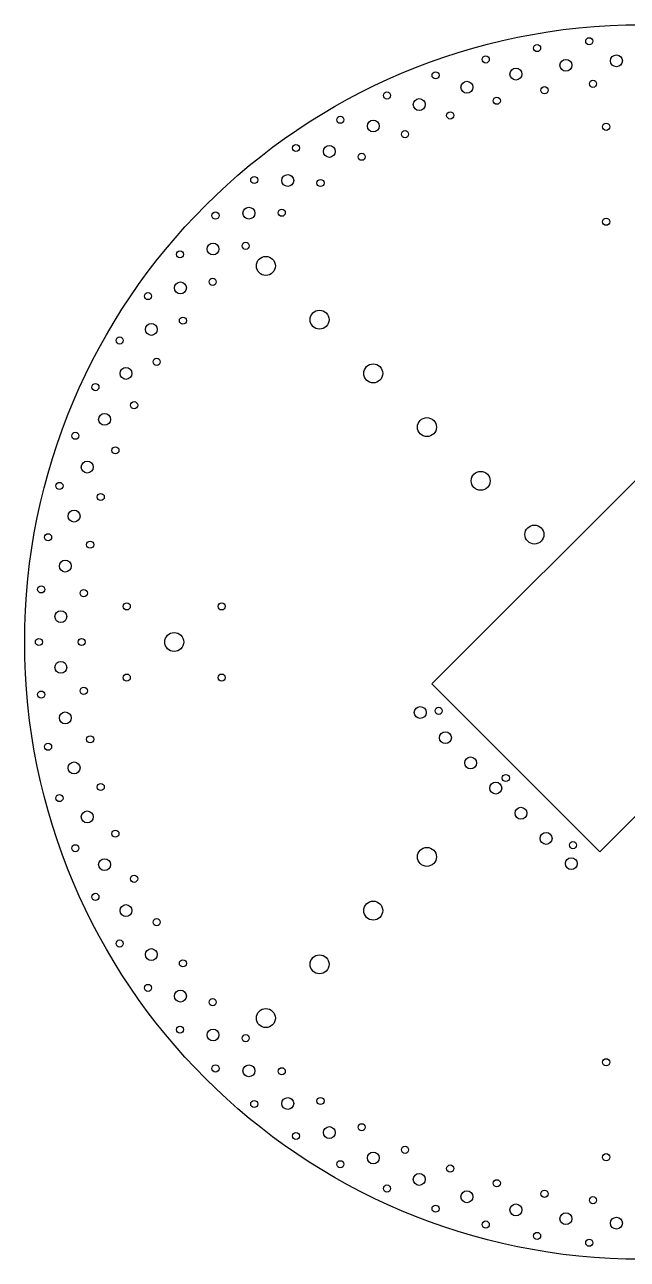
# Model space of a CAD drawing. Header units: millimetres. Extents: x -260 to 260, y -260 to 260.
# Drawn here: x -260 to -6, y -260 to 260 of the extents above; entities that cross this region are included whole.
import ezdxf

# ---------------------------------------------------------------- set-up
doc = ezdxf.new("R2010")
doc.units = ezdxf.units.MM
doc.layers.add('Body', color=7, linetype='CONTINUOUS')

msp = doc.modelspace()

# ---------------------------------------------------------------- linework, layer by layer
at = {"layer": 'Body'}
for p, q in [((-42.61, 250.14), (-42.61, 250.14, 4)), ((-42.61, 250.14), (-42.61, 250.14, 4)), ((-20.64, 253.03), (-20.64, 253.03, 4)), ((-20.64, 253.03), (-20.64, 253.03, 4)), ((-64.24, 245.35), (-64.24, 245.35, 4)), ((-64.24, 245.35), (-64.24, 245.35, 4)), ((-8.19, 244.77), (-8.19, 244.77, 4)), ((-8.19, 244.77), (-8.19, 244.77, 4)), ((-29.48, 242.9), (-29.48, 242.9, 4)), ((-29.48, 242.9), (-29.48, 242.9, 4)), ((-85.37, 238.68), (-85.37, 238.68, 4)), ((-85.37, 238.68), (-85.37, 238.68, 4)), ((-50.53, 239.19), (-50.53, 239.19, 4)), ((-50.53, 239.19), (-50.53, 239.19, 4)), ((-19.07, 235.1), (-19.07, 235.1, 4)), ((-19.07, 235.1), (-19.07, 235.1, 4)), ((-105.85, 230.2), (-105.85, 230.2, 4)), ((-105.85, 230.2), (-105.85, 230.2, 4)), ((-71.17, 233.66), (-71.17, 233.66, 4)), ((-71.17, 233.66), (-71.17, 233.66, 4)), ((-39.48, 232.41), (-39.48, 232.41, 4)), ((-39.48, 232.41), (-39.48, 232.41, 4)), ((-91.26, 226.35), (-91.26, 226.35, 4)), ((-91.26, 226.35), (-91.26, 226.35, 4)), ((-59.58, 227.96), (-59.58, 227.96, 4)), ((-59.58, 227.96), (-59.58, 227.96, 4)), ((-125.5, 219.97), (-125.5, 219.97, 4)), ((-125.5, 219.97), (-125.5, 219.97, 4)), ((-79.22, 221.77), (-79.22, 221.77, 4)), ((-79.22, 221.77), (-79.22, 221.77, 4)), ((-110.63, 217.32), (-110.63, 217.32, 4)), ((-110.63, 217.32), (-110.63, 217.32, 4)), ((-98.24, 213.89), (-98.24, 213.89, 4)), ((-98.24, 213.89), (-98.24, 213.89, 4)), ((-13.5, 217), (-13.5, 217, 4)), ((-13.5, 217), (-13.5, 217, 4)), ((-144.19, 208.06), (-144.19, 208.06, 4)), ((-144.19, 208.06), (-144.19, 208.06, 4)), ((-129.14, 206.63), (-129.14, 206.63, 4)), ((-129.14, 206.63), (-129.14, 206.63, 4)), ((-116.5, 204.38), (-116.5, 204.38, 4)), ((-116.5, 204.38), (-116.5, 204.38, 4)), ((-161.77, 194.58), (-161.77, 194.58, 4)), ((-161.77, 194.58), (-161.77, 194.58, 4)), ((-146.65, 194.37), (-146.65, 194.37, 4)), ((-146.65, 194.37), (-146.65, 194.37, 4)), ((-133.86, 193.32), (-133.86, 193.32, 4)), ((-133.86, 193.32), (-133.86, 193.32, 4)), ((-178.11, 179.61), (-178.11, 179.61, 4)), ((-178.11, 179.61), (-178.11, 179.61, 4)), ((-163.02, 180.63), (-163.02, 180.63, 4)), ((-163.02, 180.63), (-163.02, 180.63, 4)), ((-150.2, 180.79), (-150.2, 180.79, 4)), ((-150.2, 180.79), (-150.2, 180.79, 4)), ((-13.5, 177), (-13.5, 177, 4)), ((-13.5, 177), (-13.5, 177, 4)), ((-165.38, 166.88), (-165.38, 166.88, 4)), ((-165.38, 166.88), (-165.38, 166.88, 4)), ((-193.08, 163.27), (-193.08, 163.27, 4)), ((-193.08, 163.27), (-193.08, 163.27, 4)), ((-178.13, 165.52), (-178.13, 165.52, 4)), ((-178.13, 165.52), (-178.13, 165.52, 4)), ((-154.39, 158.39), (-154.39, 158.39, 4)), ((-154.39, 158.39), (-154.39, 158.39, 4)), ((-179.29, 151.7), (-179.29, 151.7, 4)), ((-179.29, 151.7), (-179.29, 151.7, 4)), ((-206.56, 145.69), (-206.56, 145.69, 4)), ((-206.56, 145.69), (-206.56, 145.69, 4)), ((-191.87, 149.15), (-191.87, 149.15, 4)), ((-191.87, 149.15), (-191.87, 149.15, 4)), ((-191.82, 135.36), (-191.82, 135.36, 4)), ((-191.82, 135.36), (-191.82, 135.36, 4)), ((-131.76, 135.76), (-131.76, 135.76, 4)), ((-131.76, 135.76), (-131.76, 135.76, 4)), ((-204.13, 131.64), (-204.13, 131.64, 4)), ((-204.13, 131.64), (-204.13, 131.64, 4)), ((-218.47, 127), (-218.47, 127, 4)), ((-218.47, 127), (-218.47, 127, 4)), ((-202.88, 118), (-202.88, 118, 4)), ((-202.88, 118), (-202.88, 118, 4)), ((-214.82, 113.13), (-214.82, 113.13, 4)), ((-214.82, 113.13), (-214.82, 113.13, 4)), ((-109.14, 113.14), (-109.14, 113.14, 4)), ((-109.14, 113.14), (-109.14, 113.14, 4)), ((-228.7, 107.35), (-228.7, 107.35, 4)), ((-228.7, 107.35), (-228.7, 107.35, 4)), ((-212.39, 99.74), (-212.39, 99.74, 4)), ((-212.39, 99.74), (-212.39, 99.74, 4)), ((-223.85, 93.76), (-223.85, 93.76, 4)), ((-223.85, 93.76), (-223.85, 93.76, 4)), ((-86.51, 90.51), (-86.51, 90.51, 4)), ((-86.51, 90.51), (-86.51, 90.51, 4)), ((-237.18, 86.87), (-237.18, 86.87, 4)), ((-237.18, 86.87), (-237.18, 86.87, 4)), ((17.68, 88.39), (-88.39, -17.68)), ((17.68, 88.39), (-88.39, -17.68)), ((17.68, 88.39, 4), (-88.39, -17.68, 4)), ((17.68, 88.39, 4), (-88.39, -17.68, 4)), ((-220.27, 80.72), (-220.27, 80.72, 4)), ((-220.27, 80.72), (-220.27, 80.72, 4)), ((-231.16, 73.67), (-231.16, 73.67, 4)), ((-231.16, 73.67), (-231.16, 73.67, 4)), ((-63.88, 67.88), (-63.88, 67.88, 4)), ((-63.88, 67.88), (-63.88, 67.88, 4)), ((-243.85, 65.74), (-243.85, 65.74, 4)), ((-243.85, 65.74), (-243.85, 65.74, 4)), ((-226.46, 61.08), (-226.46, 61.08, 4)), ((-226.46, 61.08), (-226.46, 61.08, 4)), ((-236.69, 53.03), (-236.69, 53.03, 4)), ((-236.69, 53.03), (-236.69, 53.03, 4)), ((-248.64, 44.11), (-248.64, 44.11, 4)), ((-248.64, 44.11), (-248.64, 44.11, 4)), ((-41.25, 45.25), (-41.25, 45.25, 4)), ((-41.25, 45.25), (-41.25, 45.25, 4)), ((-230.91, 40.98), (-230.91, 40.98, 4)), ((-230.91, 40.98), (-230.91, 40.98, 4)), ((-240.4, 31.98), (-240.4, 31.98, 4)), ((-240.4, 31.98), (-240.4, 31.98, 4)), ((-251.53, 22.14), (-251.53, 22.14, 4)), ((-251.53, 22.14), (-251.53, 22.14, 4)), ((-233.6, 20.57), (-233.6, 20.57, 4)), ((-233.6, 20.57), (-233.6, 20.57, 4)), ((-17.68, -88.39), (88.39, 17.68)), ((-17.68, -88.39), (88.39, 17.68)), ((-17.68, -88.39, 4), (88.39, 17.68, 4)), ((-17.68, -88.39, 4), (88.39, 17.68, 4)), ((-242.27, 10.69), (-242.27, 10.69, 4)), ((-242.27, 10.69), (-242.27, 10.69, 4)), ((-215.5, 15), (-215.5, 15, 4)), ((-215.5, 15), (-215.5, 15, 4)), ((-175.5, 15), (-175.5, 15, 4)), ((-175.5, 15), (-175.5, 15, 4)), ((-252.5, 0), (-252.5, 0, 4)), ((-252.5, 0), (-252.5, 0, 4)), ((-234.5, 0), (-234.5, 0, 4)), ((-234.5, 0), (-234.5, 0, 4)), ((-193, 0), (-193, 0, 4)), ((-193, 0), (-193, 0, 4)), ((-242.27, -10.69), (-242.27, -10.69, 4)), ((-242.27, -10.69), (-242.27, -10.69, 4)), ((-215.5, -15), (-215.5, -15, 4)), ((-215.5, -15), (-215.5, -15, 4)), ((-175.5, -15), (-175.5, -15, 4)), ((-175.5, -15), (-175.5, -15, 4)), ((-233.6, -20.57), (-233.6, -20.57, 4)), ((-233.6, -20.57), (-233.6, -20.57, 4)), ((-88.39, -17.68), (-17.68, -88.39)), ((-88.39, -17.68), (-88.39, -17.68, 4)), ((-88.39, -17.68), (-17.68, -88.39)), ((-88.39, -17.68, 4), (-17.68, -88.39, 4)), ((-88.39, -17.68), (-88.39, -17.68, 4)), ((-88.39, -17.68, 4), (-17.68, -88.39, 4)), ((-251.53, -22.14), (-251.53, -22.14, 4)), ((-251.53, -22.14), (-251.53, -22.14, 4)), ((-90.84, -29.7), (-90.84, -29.7, 4)), ((-90.84, -29.7), (-90.84, -29.7, 4)), ((-84.06, -28.99), (-84.06, -28.99, 4)), ((-84.06, -28.99), (-84.06, -28.99, 4)), ((-240.4, -31.98), (-240.4, -31.98, 4)), ((-240.4, -31.98), (-240.4, -31.98, 4)), ((-230.91, -40.98), (-230.91, -40.98, 4)), ((-230.91, -40.98), (-230.91, -40.98, 4)), ((-80.23, -40.31), (-80.23, -40.31, 4)), ((-80.23, -40.31), (-80.23, -40.31, 4)), ((-248.64, -44.11), (-248.64, -44.11, 4)), ((-248.64, -44.11), (-248.64, -44.11, 4)), ((-69.62, -50.91), (-69.62, -50.91, 4)), ((-69.62, -50.91), (-69.62, -50.91, 4)), ((-236.69, -53.03), (-236.69, -53.03, 4)), ((-236.69, -53.03), (-236.69, -53.03, 4)), ((-226.46, -61.08), (-226.46, -61.08, 4)), ((-226.46, -61.08), (-226.46, -61.08, 4)), ((-59.02, -61.52), (-59.02, -61.52, 4)), ((-59.02, -61.52), (-59.02, -61.52, 4)), ((-55.78, -57.28), (-55.78, -57.28, 4)), ((-55.78, -57.28), (-55.78, -57.28, 4)), ((-243.85, -65.74), (-243.85, -65.74, 4)), ((-243.85, -65.74), (-243.85, -65.74, 4)), ((-48.41, -72.12), (-48.41, -72.12, 4)), ((-48.41, -72.12), (-48.41, -72.12, 4)), ((-231.16, -73.67), (-231.16, -73.67, 4)), ((-231.16, -73.67), (-231.16, -73.67, 4)), ((-220.27, -80.72), (-220.27, -80.72, 4)), ((-220.27, -80.72), (-220.27, -80.72, 4)), ((-37.81, -82.73), (-37.81, -82.73, 4)), ((-37.81, -82.73), (-37.81, -82.73, 4)), ((-237.18, -86.87), (-237.18, -86.87, 4)), ((-237.18, -86.87), (-237.18, -86.87, 4)), ((-27.49, -85.56), (-27.49, -85.56, 4)), ((-27.49, -85.56), (-27.49, -85.56, 4)), ((-17.68, -88.39), (-17.68, -88.39, 4)), ((-17.68, -88.39), (-17.68, -88.39, 4)), ((-86.51, -90.51), (-86.51, -90.51, 4)), ((-86.51, -90.51), (-86.51, -90.51, 4)), ((-27.2, -93.34), (-27.2, -93.34, 4)), ((-27.2, -93.34), (-27.2, -93.34, 4)), ((-223.85, -93.76), (-223.85, -93.76, 4)), ((-223.85, -93.76), (-223.85, -93.76, 4)), ((-212.39, -99.74), (-212.39, -99.74, 4)), ((-212.39, -99.74), (-212.39, -99.74, 4)), ((-228.7, -107.35), (-228.7, -107.35, 4)), ((-228.7, -107.35), (-228.7, -107.35, 4)), ((-214.82, -113.13), (-214.82, -113.13, 4)), ((-214.82, -113.13), (-214.82, -113.13, 4)), ((-109.14, -113.14), (-109.14, -113.14, 4)), ((-109.14, -113.14), (-109.14, -113.14, 4)), ((-202.88, -118), (-202.88, -118, 4)), ((-202.88, -118), (-202.88, -118, 4)), ((-218.47, -127), (-218.47, -127, 4)), ((-218.47, -127), (-218.47, -127, 4)), ((-204.13, -131.64), (-204.13, -131.64, 4)), ((-204.13, -131.64), (-204.13, -131.64, 4)), ((-191.82, -135.36), (-191.82, -135.36, 4)), ((-191.82, -135.36), (-191.82, -135.36, 4)), ((-131.76, -135.76), (-131.76, -135.76, 4)), ((-131.76, -135.76), (-131.76, -135.76, 4)), ((-206.56, -145.69), (-206.56, -145.69, 4)), ((-206.56, -145.69), (-206.56, -145.69, 4)), ((-191.87, -149.15), (-191.87, -149.15, 4)), ((-191.87, -149.15), (-191.87, -149.15, 4)), ((-179.29, -151.7), (-179.29, -151.7, 4)), ((-179.29, -151.7), (-179.29, -151.7, 4)), ((-154.39, -158.39), (-154.39, -158.39, 4)), ((-154.39, -158.39), (-154.39, -158.39, 4)), ((-193.08, -163.27), (-193.08, -163.27, 4)), ((-193.08, -163.27), (-193.08, -163.27, 4)), ((-178.13, -165.52), (-178.13, -165.52, 4)), ((-178.13, -165.52), (-178.13, -165.52, 4)), ((-165.38, -166.88), (-165.38, -166.88, 4)), ((-165.38, -166.88), (-165.38, -166.88, 4)), ((-178.11, -179.61), (-178.11, -179.61, 4)), ((-178.11, -179.61), (-178.11, -179.61, 4)), ((-163.02, -180.63), (-163.02, -180.63, 4)), ((-163.02, -180.63), (-163.02, -180.63, 4)), ((-150.2, -180.79), (-150.2, -180.79, 4)), ((-150.2, -180.79), (-150.2, -180.79, 4)), ((-13.5, -177), (-13.5, -177, 4)), ((-13.5, -177), (-13.5, -177, 4)), ((-161.77, -194.58), (-161.77, -194.58, 4)), ((-161.77, -194.58), (-161.77, -194.58, 4)), ((-146.65, -194.37), (-146.65, -194.37, 4)), ((-146.65, -194.37), (-146.65, -194.37, 4)), ((-133.86, -193.32), (-133.86, -193.32, 4)), ((-133.86, -193.32), (-133.86, -193.32, 4)), ((-129.14, -206.63), (-129.14, -206.63, 4)), ((-129.14, -206.63), (-129.14, -206.63, 4)), ((-116.5, -204.38), (-116.5, -204.38, 4)), ((-116.5, -204.38), (-116.5, -204.38, 4)), ((-144.19, -208.06), (-144.19, -208.06, 4)), ((-144.19, -208.06), (-144.19, -208.06, 4)), ((-110.63, -217.32), (-110.63, -217.32, 4)), ((-110.63, -217.32), (-110.63, -217.32, 4)), ((-98.24, -213.89), (-98.24, -213.89, 4)), ((-98.24, -213.89), (-98.24, -213.89, 4)), ((-13.5, -217), (-13.5, -217, 4)), ((-13.5, -217), (-13.5, -217, 4)), ((-125.5, -219.97), (-125.5, -219.97, 4)), ((-125.5, -219.97), (-125.5, -219.97, 4)), ((-79.22, -221.77), (-79.22, -221.77, 4)), ((-79.22, -221.77), (-79.22, -221.77, 4)), ((-91.26, -226.35), (-91.26, -226.35, 4)), ((-91.26, -226.35), (-91.26, -226.35, 4)), ((-59.58, -227.96), (-59.58, -227.96, 4)), ((-59.58, -227.96), (-59.58, -227.96, 4)), ((-105.85, -230.2), (-105.85, -230.2, 4)), ((-105.85, -230.2), (-105.85, -230.2, 4)), ((-71.17, -233.66), (-71.17, -233.66, 4)), ((-71.17, -233.66), (-71.17, -233.66, 4)), ((-39.48, -232.41), (-39.48, -232.41, 4)), ((-39.48, -232.41), (-39.48, -232.41, 4)), ((-85.37, -238.68), (-85.37, -238.68, 4)), ((-85.37, -238.68), (-85.37, -238.68, 4)), ((-50.53, -239.19), (-50.53, -239.19, 4)), ((-50.53, -239.19), (-50.53, -239.19, 4)), ((-19.07, -235.1), (-19.07, -235.1, 4)), ((-19.07, -235.1), (-19.07, -235.1, 4)), ((-29.48, -242.9), (-29.48, -242.9, 4)), ((-29.48, -242.9), (-29.48, -242.9, 4)), ((-64.24, -245.35), (-64.24, -245.35, 4)), ((-64.24, -245.35), (-64.24, -245.35, 4)), ((-8.19, -244.77), (-8.19, -244.77, 4)), ((-8.19, -244.77), (-8.19, -244.77, 4)), ((-42.61, -250.14), (-42.61, -250.14, 4)), ((-42.61, -250.14), (-42.61, -250.14, 4)), ((-20.64, -253.03), (-20.64, -253.03, 4)), ((-20.64, -253.03), (-20.64, -253.03, 4))]:
    msp.add_line(p, q, dxfattribs=at)
for centre, radius in [((0, 0), 260), ((0, 0, 4), 260), ((0, 0), 260), ((0, 0, 4), 260), ((-44.11, 250.14), 1.5), ((-44.11, 250.14), 1.5), ((-44.11, 250.14, 4), 1.5), ((-44.11, 250.14, 4), 1.5), ((-22.14, 253.03), 1.5), ((-22.14, 253.03), 1.5), ((-22.14, 253.03, 4), 1.5), ((-22.14, 253.03, 4), 1.5), ((-65.74, 245.35), 1.5), ((-65.74, 245.35), 1.5), ((-65.74, 245.35, 4), 1.5), ((-65.74, 245.35, 4), 1.5), ((-31.98, 242.9), 2.5), ((-31.98, 242.9), 2.5), ((-31.98, 242.9, 4), 2.5), ((-31.98, 242.9, 4), 2.5), ((-10.69, 244.77), 2.5), ((-10.69, 244.77), 2.5), ((-10.69, 244.77, 4), 2.5), ((-10.69, 244.77, 4), 2.5), ((-86.87, 238.68), 1.5), ((-86.87, 238.68), 1.5), ((-86.87, 238.68, 4), 1.5), ((-86.87, 238.68, 4), 1.5), ((-53.03, 239.19), 2.5), ((-53.03, 239.19), 2.5), ((-53.03, 239.19, 4), 2.5), ((-53.03, 239.19, 4), 2.5), ((-73.67, 233.66), 2.5), ((-73.67, 233.66), 2.5), ((-73.67, 233.66, 4), 2.5), ((-73.67, 233.66, 4), 2.5), ((-20.57, 235.1), 1.5), ((-20.57, 235.1), 1.5), ((-20.57, 235.1, 4), 1.5), ((-20.57, 235.1, 4), 1.5), ((-107.35, 230.2), 1.5), ((-107.35, 230.2), 1.5), ((-107.35, 230.2, 4), 1.5), ((-107.35, 230.2, 4), 1.5), ((-93.76, 226.35), 2.5), ((-93.76, 226.35), 2.5), ((-93.76, 226.35, 4), 2.5), ((-93.76, 226.35, 4), 2.5), ((-61.08, 227.96), 1.5), ((-61.08, 227.96), 1.5), ((-61.08, 227.96, 4), 1.5), ((-61.08, 227.96, 4), 1.5), ((-40.98, 232.41), 1.5), ((-40.98, 232.41), 1.5), ((-40.98, 232.41, 4), 1.5), ((-40.98, 232.41, 4), 1.5), ((-127, 219.97), 1.5), ((-127, 219.97), 1.5), ((-127, 219.97, 4), 1.5), ((-127, 219.97, 4), 1.5), ((-113.13, 217.32), 2.5), ((-113.13, 217.32), 2.5), ((-113.13, 217.32, 4), 2.5), ((-113.13, 217.32, 4), 2.5), ((-80.72, 221.77), 1.5), ((-80.72, 221.77), 1.5), ((-80.72, 221.77, 4), 1.5), ((-80.72, 221.77, 4), 1.5), ((-15, 217), 1.5), ((-15, 217), 1.5), ((-15, 217, 4), 1.5), ((-15, 217, 4), 1.5), ((-99.74, 213.89), 1.5), ((-99.74, 213.89), 1.5), ((-99.74, 213.89, 4), 1.5), ((-99.74, 213.89, 4), 1.5), ((-145.69, 208.06), 1.5), ((-145.69, 208.06), 1.5), ((-145.69, 208.06, 4), 1.5), ((-145.69, 208.06, 4), 1.5), ((-131.64, 206.63), 2.5), ((-131.64, 206.63), 2.5), ((-131.64, 206.63, 4), 2.5), ((-131.64, 206.63, 4), 2.5), ((-118, 204.38), 1.5), ((-118, 204.38), 1.5), ((-118, 204.38, 4), 1.5), ((-118, 204.38, 4), 1.5), ((-163.27, 194.58), 1.5), ((-163.27, 194.58), 1.5), ((-163.27, 194.58, 4), 1.5), ((-163.27, 194.58, 4), 1.5), ((-149.15, 194.37), 2.5), ((-149.15, 194.37), 2.5), ((-149.15, 194.37, 4), 2.5), ((-149.15, 194.37, 4), 2.5), ((-135.36, 193.32), 1.5), ((-135.36, 193.32), 1.5), ((-135.36, 193.32, 4), 1.5), ((-135.36, 193.32, 4), 1.5), ((-165.52, 180.63), 2.5), ((-165.52, 180.63), 2.5), ((-165.52, 180.63, 4), 2.5), ((-165.52, 180.63, 4), 2.5), ((-151.7, 180.79), 1.5), ((-151.7, 180.79), 1.5), ((-151.7, 180.79, 4), 1.5), ((-151.7, 180.79, 4), 1.5), ((-179.61, 179.61), 1.5), ((-179.61, 179.61), 1.5), ((-179.61, 179.61, 4), 1.5), ((-179.61, 179.61, 4), 1.5), ((-15, 177), 1.5), ((-15, 177), 1.5), ((-15, 177, 4), 1.5), ((-15, 177, 4), 1.5), ((-180.63, 165.52), 2.5), ((-180.63, 165.52), 2.5), ((-180.63, 165.52, 4), 2.5), ((-180.63, 165.52, 4), 2.5), ((-166.88, 166.88), 1.5), ((-166.88, 166.88), 1.5), ((-166.88, 166.88, 4), 1.5), ((-166.88, 166.88, 4), 1.5), ((-194.58, 163.27), 1.5), ((-194.58, 163.27), 1.5), ((-194.58, 163.27, 4), 1.5), ((-194.58, 163.27, 4), 1.5), ((-158.39, 158.39), 4), ((-158.39, 158.39), 4), ((-158.39, 158.39, 4), 4), ((-158.39, 158.39, 4), 4), ((-194.37, 149.15), 2.5), ((-194.37, 149.15), 2.5), ((-194.37, 149.15, 4), 2.5), ((-194.37, 149.15, 4), 2.5), ((-180.79, 151.7), 1.5), ((-180.79, 151.7), 1.5), ((-180.79, 151.7, 4), 1.5), ((-180.79, 151.7, 4), 1.5), ((-208.06, 145.69), 1.5), ((-208.06, 145.69), 1.5), ((-208.06, 145.69, 4), 1.5), ((-208.06, 145.69, 4), 1.5), ((-193.32, 135.36), 1.5), ((-193.32, 135.36), 1.5), ((-193.32, 135.36, 4), 1.5), ((-193.32, 135.36, 4), 1.5), ((-135.76, 135.76), 4), ((-135.76, 135.76), 4), ((-135.76, 135.76, 4), 4), ((-135.76, 135.76, 4), 4), ((-206.63, 131.64), 2.5), ((-206.63, 131.64), 2.5), ((-206.63, 131.64, 4), 2.5), ((-206.63, 131.64, 4), 2.5), ((-219.97, 127), 1.5), ((-219.97, 127), 1.5), ((-219.97, 127, 4), 1.5), ((-219.97, 127, 4), 1.5), ((-217.32, 113.13), 2.5), ((-217.32, 113.13), 2.5), ((-217.32, 113.13, 4), 2.5), ((-217.32, 113.13, 4), 2.5), ((-204.38, 118), 1.5), ((-204.38, 118), 1.5), ((-204.38, 118, 4), 1.5), ((-204.38, 118, 4), 1.5), ((-113.14, 113.14), 4), ((-113.14, 113.14), 4), ((-113.14, 113.14, 4), 4), ((-113.14, 113.14, 4), 4), ((-230.2, 107.35), 1.5), ((-230.2, 107.35), 1.5), ((-230.2, 107.35, 4), 1.5), ((-230.2, 107.35, 4), 1.5), ((-213.89, 99.74), 1.5), ((-213.89, 99.74), 1.5), ((-213.89, 99.74, 4), 1.5), ((-213.89, 99.74, 4), 1.5), ((-226.35, 93.76), 2.5), ((-226.35, 93.76), 2.5), ((-226.35, 93.76, 4), 2.5), ((-226.35, 93.76, 4), 2.5), ((-90.51, 90.51), 4), ((-90.51, 90.51), 4), ((-90.51, 90.51, 4), 4), ((-90.51, 90.51, 4), 4), ((-238.68, 86.87), 1.5), ((-238.68, 86.87), 1.5), ((-238.68, 86.87, 4), 1.5), ((-238.68, 86.87, 4), 1.5), ((-221.77, 80.72), 1.5), ((-221.77, 80.72), 1.5), ((-221.77, 80.72, 4), 1.5), ((-221.77, 80.72, 4), 1.5), ((-233.66, 73.67), 2.5), ((-233.66, 73.67), 2.5), ((-233.66, 73.67, 4), 2.5), ((-233.66, 73.67, 4), 2.5), ((-67.88, 67.88), 4), ((-67.88, 67.88), 4), ((-67.88, 67.88, 4), 4), ((-67.88, 67.88, 4), 4), ((-245.35, 65.74), 1.5), ((-245.35, 65.74), 1.5), ((-245.35, 65.74, 4), 1.5), ((-245.35, 65.74, 4), 1.5), ((-227.96, 61.08), 1.5), ((-227.96, 61.08), 1.5), ((-227.96, 61.08, 4), 1.5), ((-227.96, 61.08, 4), 1.5), ((-239.19, 53.03), 2.5), ((-239.19, 53.03), 2.5), ((-239.19, 53.03, 4), 2.5), ((-239.19, 53.03, 4), 2.5), ((-45.25, 45.25), 4), ((-45.25, 45.25), 4), ((-45.25, 45.25, 4), 4), ((-45.25, 45.25, 4), 4), ((-250.14, 44.11), 1.5), ((-250.14, 44.11), 1.5), ((-250.14, 44.11, 4), 1.5), ((-250.14, 44.11, 4), 1.5), ((-232.41, 40.98), 1.5), ((-232.41, 40.98), 1.5), ((-232.41, 40.98, 4), 1.5), ((-232.41, 40.98, 4), 1.5), ((-242.9, 31.98), 2.5), ((-242.9, 31.98), 2.5), ((-242.9, 31.98, 4), 2.5), ((-242.9, 31.98, 4), 2.5), ((-253.03, 22.14), 1.5), ((-253.03, 22.14), 1.5), ((-253.03, 22.14, 4), 1.5), ((-253.03, 22.14, 4), 1.5), ((-235.1, 20.57), 1.5), ((-235.1, 20.57), 1.5), ((-235.1, 20.57, 4), 1.5), ((-235.1, 20.57, 4), 1.5), ((-217, 15), 1.5), ((-217, 15), 1.5), ((-217, 15, 4), 1.5), ((-217, 15, 4), 1.5), ((-177, 15), 1.5), ((-177, 15), 1.5), ((-177, 15, 4), 1.5), ((-177, 15, 4), 1.5), ((-244.77, 10.69), 2.5), ((-244.77, 10.69), 2.5), ((-244.77, 10.69, 4), 2.5), ((-244.77, 10.69, 4), 2.5), ((-254, 0), 1.5), ((-254, 0), 1.5), ((-254, 0, 4), 1.5), ((-254, 0, 4), 1.5), ((-236, 0), 1.5), ((-236, 0), 1.5), ((-236, 0, 4), 1.5), ((-236, 0, 4), 1.5), ((-197, 0), 4), ((-197, 0), 4), ((-197, 0, 4), 4), ((-197, 0, 4), 4), ((-244.77, -10.69), 2.5), ((-244.77, -10.69), 2.5), ((-244.77, -10.69, 4), 2.5), ((-244.77, -10.69, 4), 2.5), ((-217, -15), 1.5), ((-217, -15), 1.5), ((-217, -15, 4), 1.5), ((-217, -15, 4), 1.5), ((-177, -15), 1.5), ((-177, -15), 1.5), ((-177, -15, 4), 1.5), ((-177, -15, 4), 1.5), ((-253.03, -22.14), 1.5), ((-253.03, -22.14), 1.5), ((-253.03, -22.14, 4), 1.5), ((-253.03, -22.14, 4), 1.5), ((-235.1, -20.57), 1.5), ((-235.1, -20.57), 1.5), ((-235.1, -20.57, 4), 1.5), ((-235.1, -20.57, 4), 1.5), ((-242.9, -31.98), 2.5), ((-242.9, -31.98), 2.5), ((-242.9, -31.98, 4), 2.5), ((-242.9, -31.98, 4), 2.5), ((-93.34, -29.7), 2.5), ((-93.34, -29.7), 2.5), ((-93.34, -29.7, 4), 2.5), ((-93.34, -29.7, 4), 2.5), ((-85.56, -28.99), 1.5), ((-85.56, -28.99), 1.5), ((-85.56, -28.99, 4), 1.5), ((-85.56, -28.99, 4), 1.5), ((-232.41, -40.98), 1.5), ((-232.41, -40.98), 1.5), ((-232.41, -40.98, 4), 1.5), ((-232.41, -40.98, 4), 1.5), ((-82.73, -40.31), 2.5), ((-82.73, -40.31), 2.5), ((-82.73, -40.31, 4), 2.5), ((-82.73, -40.31, 4), 2.5), ((-250.14, -44.11), 1.5), ((-250.14, -44.11), 1.5), ((-250.14, -44.11, 4), 1.5), ((-250.14, -44.11, 4), 1.5), ((-239.19, -53.03), 2.5), ((-239.19, -53.03), 2.5), ((-239.19, -53.03, 4), 2.5), ((-239.19, -53.03, 4), 2.5), ((-72.12, -50.91), 2.5), ((-72.12, -50.91), 2.5), ((-72.12, -50.91, 4), 2.5), ((-72.12, -50.91, 4), 2.5), ((-57.28, -57.28), 1.5), ((-57.28, -57.28), 1.5), ((-57.28, -57.28, 4), 1.5), ((-57.28, -57.28, 4), 1.5), ((-227.96, -61.08), 1.5), ((-227.96, -61.08), 1.5), ((-227.96, -61.08, 4), 1.5), ((-227.96, -61.08, 4), 1.5), ((-61.52, -61.52), 2.5), ((-61.52, -61.52), 2.5), ((-61.52, -61.52, 4), 2.5), ((-61.52, -61.52, 4), 2.5), ((-245.35, -65.74), 1.5), ((-245.35, -65.74), 1.5), ((-245.35, -65.74, 4), 1.5), ((-245.35, -65.74, 4), 1.5), ((-233.66, -73.67), 2.5), ((-233.66, -73.67), 2.5), ((-233.66, -73.67, 4), 2.5), ((-233.66, -73.67, 4), 2.5), ((-50.91, -72.12), 2.5), ((-50.91, -72.12), 2.5), ((-50.91, -72.12, 4), 2.5), ((-50.91, -72.12, 4), 2.5), ((-221.77, -80.72), 1.5), ((-221.77, -80.72), 1.5), ((-221.77, -80.72, 4), 1.5), ((-221.77, -80.72, 4), 1.5), ((-40.31, -82.73), 2.5), ((-40.31, -82.73), 2.5), ((-40.31, -82.73, 4), 2.5), ((-40.31, -82.73, 4), 2.5), ((-238.68, -86.87), 1.5), ((-238.68, -86.87), 1.5), ((-238.68, -86.87, 4), 1.5), ((-238.68, -86.87, 4), 1.5), ((-90.51, -90.51), 4), ((-90.51, -90.51), 4), ((-90.51, -90.51, 4), 4), ((-90.51, -90.51, 4), 4), ((-28.99, -85.56), 1.5), ((-28.99, -85.56), 1.5), ((-28.99, -85.56, 4), 1.5), ((-28.99, -85.56, 4), 1.5), ((-226.35, -93.76), 2.5), ((-226.35, -93.76), 2.5), ((-226.35, -93.76, 4), 2.5), ((-226.35, -93.76, 4), 2.5), ((-29.7, -93.34), 2.5), ((-29.7, -93.34), 2.5), ((-29.7, -93.34, 4), 2.5), ((-29.7, -93.34, 4), 2.5), ((-213.89, -99.74), 1.5), ((-213.89, -99.74), 1.5), ((-213.89, -99.74, 4), 1.5), ((-213.89, -99.74, 4), 1.5), ((-230.2, -107.35), 1.5), ((-230.2, -107.35), 1.5), ((-230.2, -107.35, 4), 1.5), ((-230.2, -107.35, 4), 1.5), ((-113.14, -113.14), 4), ((-113.14, -113.14), 4), ((-113.14, -113.14, 4), 4), ((-113.14, -113.14, 4), 4), ((-217.32, -113.13), 2.5), ((-217.32, -113.13), 2.5), ((-217.32, -113.13, 4), 2.5), ((-217.32, -113.13, 4), 2.5), ((-204.38, -118), 1.5), ((-204.38, -118), 1.5), ((-204.38, -118, 4), 1.5), ((-204.38, -118, 4), 1.5), ((-219.97, -127), 1.5), ((-219.97, -127), 1.5), ((-219.97, -127, 4), 1.5), ((-219.97, -127, 4), 1.5), ((-206.63, -131.64), 2.5), ((-206.63, -131.64), 2.5), ((-206.63, -131.64, 4), 2.5), ((-206.63, -131.64, 4), 2.5), ((-193.32, -135.36), 1.5), ((-193.32, -135.36), 1.5), ((-193.32, -135.36, 4), 1.5), ((-193.32, -135.36, 4), 1.5), ((-135.76, -135.76), 4), ((-135.76, -135.76), 4), ((-135.76, -135.76, 4), 4), ((-135.76, -135.76, 4), 4), ((-208.06, -145.69), 1.5), ((-208.06, -145.69), 1.5), ((-208.06, -145.69, 4), 1.5), ((-208.06, -145.69, 4), 1.5), ((-194.37, -149.15), 2.5), ((-194.37, -149.15), 2.5), ((-194.37, -149.15, 4), 2.5), ((-194.37, -149.15, 4), 2.5), ((-180.79, -151.7), 1.5), ((-180.79, -151.7), 1.5), ((-180.79, -151.7, 4), 1.5), ((-180.79, -151.7, 4), 1.5), ((-158.39, -158.39), 4), ((-158.39, -158.39), 4), ((-158.39, -158.39, 4), 4), ((-158.39, -158.39, 4), 4), ((-194.58, -163.27), 1.5), ((-194.58, -163.27), 1.5), ((-194.58, -163.27, 4), 1.5), ((-194.58, -163.27, 4), 1.5), ((-180.63, -165.52), 2.5), ((-180.63, -165.52), 2.5), ((-180.63, -165.52, 4), 2.5), ((-180.63, -165.52, 4), 2.5), ((-166.88, -166.88), 1.5), ((-166.88, -166.88), 1.5), ((-166.88, -166.88, 4), 1.5), ((-166.88, -166.88, 4), 1.5), ((-15, -177), 1.5), ((-15, -177), 1.5), ((-15, -177, 4), 1.5), ((-15, -177, 4), 1.5), ((-179.61, -179.61), 1.5), ((-179.61, -179.61), 1.5), ((-179.61, -179.61, 4), 1.5), ((-179.61, -179.61, 4), 1.5), ((-165.52, -180.63), 2.5), ((-165.52, -180.63), 2.5), ((-165.52, -180.63, 4), 2.5), ((-165.52, -180.63, 4), 2.5), ((-151.7, -180.79), 1.5), ((-151.7, -180.79), 1.5), ((-151.7, -180.79, 4), 1.5), ((-151.7, -180.79, 4), 1.5), ((-149.15, -194.37), 2.5), ((-149.15, -194.37), 2.5), ((-149.15, -194.37, 4), 2.5), ((-149.15, -194.37, 4), 2.5), ((-135.36, -193.32), 1.5), ((-135.36, -193.32), 1.5), ((-135.36, -193.32, 4), 1.5), ((-135.36, -193.32, 4), 1.5), ((-163.27, -194.58), 1.5), ((-163.27, -194.58), 1.5), ((-163.27, -194.58, 4), 1.5), ((-163.27, -194.58, 4), 1.5), ((-145.69, -208.06), 1.5), ((-145.69, -208.06), 1.5), ((-145.69, -208.06, 4), 1.5), ((-145.69, -208.06, 4), 1.5), ((-131.64, -206.63), 2.5), ((-131.64, -206.63), 2.5), ((-131.64, -206.63, 4), 2.5), ((-131.64, -206.63, 4), 2.5), ((-118, -204.38), 1.5), ((-118, -204.38), 1.5), ((-118, -204.38, 4), 1.5), ((-118, -204.38, 4), 1.5), ((-99.74, -213.89), 1.5), ((-99.74, -213.89), 1.5), ((-99.74, -213.89, 4), 1.5), ((-99.74, -213.89, 4), 1.5), ((-113.13, -217.32), 2.5), ((-113.13, -217.32), 2.5), ((-113.13, -217.32, 4), 2.5), ((-113.13, -217.32, 4), 2.5), ((-15, -217), 1.5), ((-15, -217), 1.5), ((-15, -217, 4), 1.5), ((-15, -217, 4), 1.5), ((-127, -219.97), 1.5), ((-127, -219.97), 1.5), ((-127, -219.97, 4), 1.5), ((-127, -219.97, 4), 1.5), ((-80.72, -221.77), 1.5), ((-80.72, -221.77), 1.5), ((-80.72, -221.77, 4), 1.5), ((-80.72, -221.77, 4), 1.5), ((-107.35, -230.2), 1.5), ((-107.35, -230.2), 1.5), ((-107.35, -230.2, 4), 1.5), ((-107.35, -230.2, 4), 1.5), ((-93.76, -226.35), 2.5), ((-93.76, -226.35), 2.5), ((-93.76, -226.35, 4), 2.5), ((-93.76, -226.35, 4), 2.5), ((-61.08, -227.96), 1.5), ((-61.08, -227.96), 1.5), ((-61.08, -227.96, 4), 1.5), ((-61.08, -227.96, 4), 1.5), ((-73.67, -233.66), 2.5), ((-73.67, -233.66), 2.5), ((-73.67, -233.66, 4), 2.5), ((-73.67, -233.66, 4), 2.5), ((-40.98, -232.41), 1.5), ((-40.98, -232.41), 1.5), ((-40.98, -232.41, 4), 1.5), ((-40.98, -232.41, 4), 1.5), ((-20.57, -235.1), 1.5), ((-20.57, -235.1), 1.5), ((-20.57, -235.1, 4), 1.5), ((-20.57, -235.1, 4), 1.5), ((-86.87, -238.68), 1.5), ((-86.87, -238.68), 1.5), ((-86.87, -238.68, 4), 1.5), ((-86.87, -238.68, 4), 1.5), ((-53.03, -239.19), 2.5), ((-53.03, -239.19), 2.5), ((-53.03, -239.19, 4), 2.5), ((-53.03, -239.19, 4), 2.5), ((-65.74, -245.35), 1.5), ((-65.74, -245.35), 1.5), ((-65.74, -245.35, 4), 1.5), ((-65.74, -245.35, 4), 1.5), ((-31.98, -242.9), 2.5), ((-31.98, -242.9), 2.5), ((-31.98, -242.9, 4), 2.5), ((-31.98, -242.9, 4), 2.5), ((-10.69, -244.77), 2.5), ((-10.69, -244.77), 2.5), ((-10.69, -244.77, 4), 2.5), ((-10.69, -244.77, 4), 2.5), ((-44.11, -250.14), 1.5), ((-44.11, -250.14), 1.5), ((-44.11, -250.14, 4), 1.5), ((-44.11, -250.14, 4), 1.5), ((-22.14, -253.03), 1.5), ((-22.14, -253.03), 1.5), ((-22.14, -253.03, 4), 1.5), ((-22.14, -253.03, 4), 1.5)]:
    msp.add_circle(centre, radius, dxfattribs=at)

doc.saveas('drawing.dxf')
